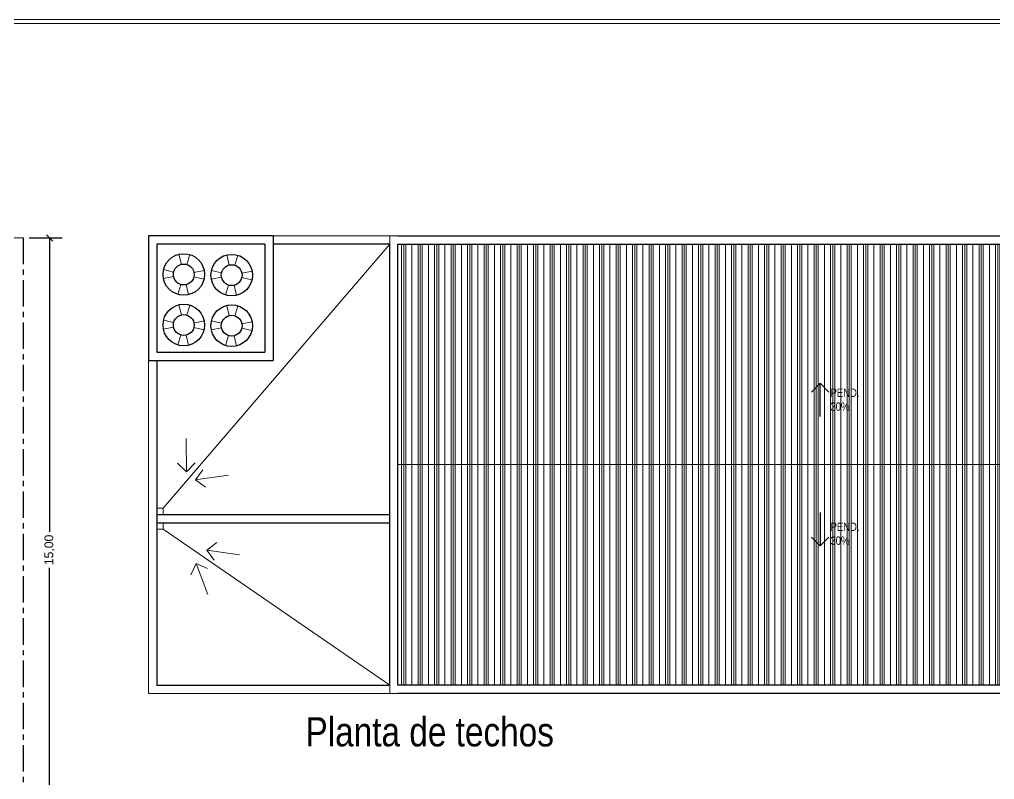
# Model space of a CAD drawing. Header units: millimetres. Extents: x 569 to 671, y 232 to 291.
# Drawn here: x 587.27 to 610.72, y 272.57 to 290.84 of the extents above; entities that cross this region are included whole.
import ezdxf

# ---------------------------------------------------------------- set-up
doc = ezdxf.new("R2010")
doc.units = ezdxf.units.MM
doc.linetypes.add('CENTERX2', pattern=[101.6, 63.5, -12.7, 12.7, -12.7])
for name, color, linetype, lineweight in [('MARCO', 130, 'Continuous', 15), ('Mobiliario', 84, 'Continuous', 18), ('Piso', 254, 'Continuous', 13), ('Transcr. cotas', 200, 'Continuous', 13), ('Transcr. ejes', 200, 'CENTERX2', 25), ('Transcr. vista fina', 111, 'Continuous', 15)]:
    doc.layers.add(name, color=color, linetype=linetype, lineweight=lineweight)
for name, color, linetype in [('Muros', 1, 'Continuous'), ('Texto', 241, 'Continuous'), ('Vista', 4, 'Continuous')]:
    doc.layers.add(name, color=color, linetype=linetype)
doc.styles.add('CARATULA', font='arial.ttf')
doc.styles.add('Cecilia-3', font='ARIALN.TTF', dxfattribs={"height": 0.04})
doc.dimstyles.new('Seba', dxfattribs={"dimscale": 0.3, "dimtxt": 0.7, "dimasz": 0.5, "dimexe": 1, "dimexo": 0.5, "dimgap": 0.3, "dimtad": 0, "dimzin": 1, "dimtxsty": 'CARATULA', "dimblk": 'OBLIQUE', "dimcen": 0.5, "dimclrd": 256, "dimclre": 256, "dimadec": 0, "dimazin": 0, "dimtm": 1e-09, "dimtfac": 1, "dimtmove": 0, "dimatfit": 3, "dimldrblk": 'OBLIQUE', "dimfxl": 1.25, "dimarcsym": 1})
pattern_1 = [(90, (0.85043, 3.97372), (-0.396875, 2e-17), []), (90, (0.8008, 3.97372), (-0.396875, 2e-17), []), (90, (0.7512, 3.97372), (-0.396875, 2e-17), []), (90, (0.60238, 3.97372), (-0.396875, 2e-17), [])]

# ---------------------------------------------------------------- blocks, each defined once
blk = doc.blocks.new('_Oblique')
at = {"color": 0, "linetype": 'ByBlock', "lineweight": -2}
blk.add_line((-0.5, -0.5), (0.5, 0.5), dxfattribs=at)
blk = doc.blocks.new('*D116')
at = {"layer": 'Defpoints', "color": 0, "transparency": 16777216}
for p in [(587.355, 285.592), (587.355, 270.592), (587.994, 270.592)]:
    blk.add_point(p, dxfattribs=at)
at = {"layer": 'Transcr. cotas', "lineweight": -2, "transparency": 16777216}
for p, q in [((587.505, 285.592), (588.294, 285.592)), ((587.994, 285.592), (587.994, 278.526)), ((587.994, 270.592), (587.994, 277.658)), ((587.505, 270.592), (588.294, 270.592))]:
    blk.add_line(p, q, dxfattribs=at)
at = {"layer": 'Transcr. cotas', "lineweight": -2, "transparency": 16777216, "xscale": 0.15, "yscale": 0.15, "zscale": 0.15}
for p, rotation in [((587.994, 285.592), 90), ((587.994, 270.592), 270)]:
    blk.add_blockref('_Oblique', p, dxfattribs=dict(at, rotation=rotation))
at = {"layer": 'Transcr. cotas', "color": 0, "transparency": 16777216, "insert": (587.994, 278.092), "char_height": 0.21, "attachment_point": 5, "rotation": 90, "style": 'CARATULA'}
blk.add_mtext('15,00', dxfattribs=at)

msp = doc.modelspace()

# ---------------------------------------------------------------- hatches: boundary and pattern name
at = {"layer": 'Piso'}
h = msp.add_hatch(dxfattribs=at)
h.set_pattern_fill('PLASTI,_O', color=256, scale=0.0625, angle=90)
h.set_pattern_definition(pattern_1)
h.paths.add_polyline_path([(617.393, 280.143), (614.591, 285.443), (596.373, 285.443), (596.373, 280.143)])
h.paths.add_polyline_path([(606.732, 281.383), (607.482, 281.383), (607.482, 282.057), (606.732, 282.057)], flags=24)
h = msp.add_hatch(dxfattribs=at)
h.set_pattern_fill('PLASTI,_O', color=256, scale=0.0625, angle=90)
h.set_pattern_definition(pattern_1)
h.paths.add_polyline_path([(620.195, 274.843), (617.393, 280.143), (596.373, 280.143), (596.373, 274.843)])
h.paths.add_polyline_path([(606.732, 278.162), (607.482, 278.162), (607.482, 278.836), (606.732, 278.836)], flags=24)

# ---------------------------------------------------------------- linework, layer by layer
at = {"layer": 'MARCO'}
for p, q in [((596.173, 285.443), (596.173, 285.643)), ((596.173, 274.843), (596.173, 274.643))]:
    msp.add_line(p, q, dxfattribs=at)
for points in [[(569.247, 231.642), (671.197, 231.642), (671.197, 290.842), (569.247, 290.842)], [(596.373, 285.643), (593.373, 285.643)], [(590.373, 282.643), (590.373, 274.643), (596.373, 274.643)]]:
    msp.add_lwpolyline(points, dxfattribs=at)
msp.add_lwpolyline([(569.347, 231.742), (671.097, 231.742), (671.097, 290.742), (569.347, 290.742)], close=True, dxfattribs=at)
at = {"layer": 'Mobiliario'}
for p, q in [((591.163, 284.956), (591.104, 285.2)), ((591.293, 284.952), (591.366, 285.192)), ((592.315, 284.94), (592.257, 285.183)), ((592.446, 284.936), (592.519, 285.175)), ((590.734, 284.829), (590.977, 284.771)), ((591.466, 284.762), (591.711, 284.81)), ((591.886, 284.812), (592.13, 284.755)), ((592.618, 284.745), (592.864, 284.794)), ((590.73, 284.617), (590.975, 284.665)), ((591.464, 284.656), (591.707, 284.598)), ((591.882, 284.601), (592.128, 284.649)), ((592.616, 284.64), (592.86, 284.582)), ((591.075, 284.235), (591.148, 284.474)), ((591.337, 284.227), (591.279, 284.47)), ((592.227, 284.219), (592.3, 284.458)), ((592.489, 284.211), (592.431, 284.454)), ((591.163, 283.741), (591.104, 283.984)), ((591.293, 283.737), (591.366, 283.976)), ((592.315, 283.725), (592.257, 283.968)), ((592.446, 283.721), (592.519, 283.96)), ((590.734, 283.613), (590.977, 283.556)), ((591.466, 283.546), (591.711, 283.595)), ((591.886, 283.597), (592.13, 283.54)), ((592.618, 283.53), (592.864, 283.578)), ((590.73, 283.402), (590.975, 283.45)), ((591.464, 283.441), (591.707, 283.383)), ((591.882, 283.386), (592.128, 283.434)), ((592.616, 283.424), (592.86, 283.367)), ((591.075, 283.02), (591.148, 283.259)), ((591.337, 283.012), (591.279, 283.255)), ((592.227, 283.004), (592.3, 283.243)), ((592.489, 282.996), (592.431, 283.239)), ((596.373, 280.143), (617.393, 280.143))]:
    msp.add_line(p, q, dxfattribs=at)
at = {"layer": 'Muros'}
for p, q in [((606.528, 282.097), (606.316, 281.885)), ((606.528, 281.297), (606.528, 282.097)), ((606.528, 282.097), (606.74, 281.885)), ((606.528, 278.989), (606.528, 278.189)), ((606.528, 278.189), (606.316, 278.402)), ((606.528, 278.189), (606.74, 278.402))]:
    msp.add_line(p, q, dxfattribs=at)
at = {"layer": 'Piso'}
for p, q in [((596.173, 285.443), (590.723, 279.093)), ((591.275, 280.768), (591.284, 279.968)), ((591.284, 279.968), (591.069, 280.178)), ((591.284, 279.968), (591.494, 280.182)), ((591.502, 279.78), (591.682, 280.02)), ((592.294, 279.893), (591.502, 279.78)), ((591.502, 279.78), (591.742, 279.6)), ((590.723, 278.593), (596.173, 274.843)), ((591.772, 278.088), (592.012, 278.268)), ((592.564, 277.976), (591.772, 278.088)), ((591.772, 278.088), (591.952, 277.848)), ((591.516, 277.769), (591.392, 277.496)), ((591.796, 277.02), (591.516, 277.769)), ((591.516, 277.769), (591.789, 277.645))]:
    msp.add_line(p, q, dxfattribs=at)
for points in [[(590.573, 278.943), (590.723, 278.943), (590.723, 279.093), (590.573, 279.093)], [(590.573, 278.593), (590.723, 278.593), (590.723, 278.743), (590.573, 278.743)]]:
    msp.add_lwpolyline(points, close=True, dxfattribs=at)
at = {"layer": 'Texto'}
for p, q in [((593.173, 285.443), (593.173, 282.843)), ((593.373, 285.643), (593.373, 282.643)), ((590.573, 282.843), (593.173, 282.843)), ((590.373, 282.643), (593.373, 282.643))]:
    msp.add_line(p, q, dxfattribs=at)
for points in [[(593.373, 285.643), (590.373, 285.643), (590.373, 282.643)], [(593.173, 285.443), (590.573, 285.443), (590.573, 282.843)]]:
    msp.add_lwpolyline(points, dxfattribs=at)
at = {"layer": 'Transcr. ejes', "ltscale": 0.01}
msp.add_line((587.355, 285.592), (587.355, 270.592), dxfattribs=at)
at = {"layer": 'Transcr. vista fina'}
msp.add_line((572.355, 285.592), (587.355, 285.592), dxfattribs=at)
at = {"layer": 'Vista'}
for p, q in [((590.573, 278.943), (596.173, 278.943)), ((590.573, 278.743), (596.173, 278.743))]:
    msp.add_line(p, q, dxfattribs=at)
for points in [[(590.573, 282.643), (590.573, 274.843), (596.173, 274.843), (596.173, 285.443), (593.373, 285.443)], [(596.373, 285.643), (614.712, 285.643), (620.527, 274.643), (596.373, 274.643)], [(596.373, 285.443), (614.591, 285.443), (620.195, 274.843), (596.373, 274.843)], [(596.373, 274.843), (596.373, 285.443)]]:
    msp.add_lwpolyline(points, dxfattribs=at)
for centre, radius in [((591.221, 284.713), 0.5), ((592.373, 284.697), 0.5), ((591.221, 284.713), 0.25), ((592.373, 284.697), 0.25), ((591.221, 283.498), 0.5), ((592.373, 283.482), 0.5), ((591.221, 283.498), 0.25), ((592.373, 283.482), 0.25)]:
    msp.add_circle(centre, radius, dxfattribs=at)

# ---------------------------------------------------------------- texts
at = {"layer": 'Texto', "attachment_point": 1, "style": 'Cecilia-3'}
for s, insert, char_height, width in [('{\\H2x;PEND. 30%}', (606.775, 281.971), 0.1, 0.85876), ('{\\H2x;PEND. 30%}', (606.775, 278.749), 0.1, 0.85876), ('Planta de techos', (594.149, 274.07), 0.7, 9.47503)]:
    msp.add_mtext(s, dxfattribs=dict(at, insert=insert, char_height=char_height, width=width))

# ---------------------------------------------------------------- dimensions: what is measured, and where the dimension line sits
at = {"layer": 'Transcr. cotas'}
dim = msp.add_linear_dim(base=(587.994, 270.592), p1=(587.355, 285.592), p2=(587.355, 270.592), angle=90, dimstyle='Seba', dxfattribs=at)
dim.commit()
dim.dimension.update_dxf_attribs({"geometry": '*D116', "text_midpoint": (587.994, 278.092)})

doc.saveas('drawing.dxf')
